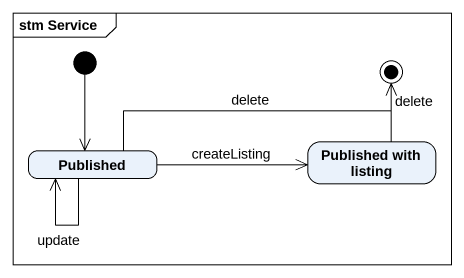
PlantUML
@startuml
mainframe stm Service
hide empty description
state Published
state "Published with listing" as Published_with_listing
[*] --> Published
Published --> Published : update
Published -right-> Published_with_listing : createListing
Published -right-> [*] : delete
Published_with_listing -up-> [*] : delete
@enduml
